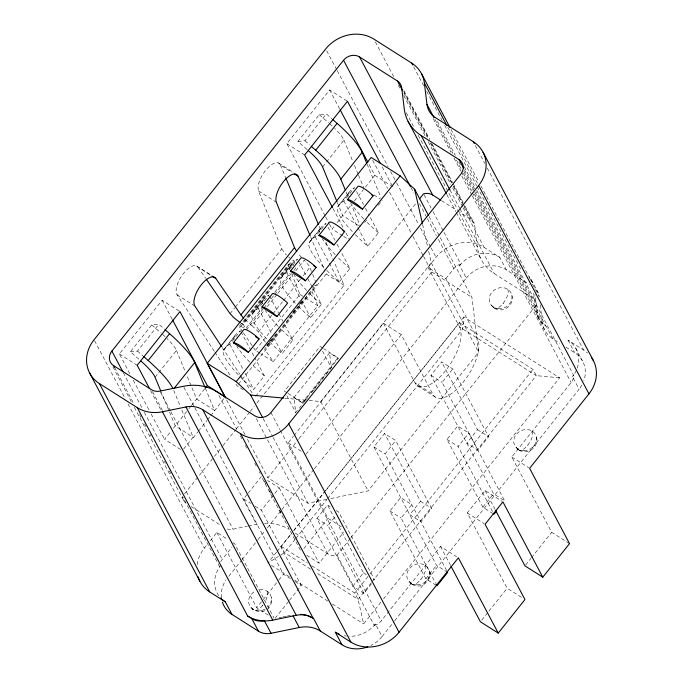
<?xml version="1.0" encoding="UTF-8"?>
<svg xmlns="http://www.w3.org/2000/svg" width="683" height="683" viewBox="0 0 683 683"><rect width="100%" height="100%" fill="white"/><g stroke="black" fill="none" stroke-linecap="round" stroke-linejoin="round"><path stroke-width="0.51" stroke-dasharray="3.42 2.56" d="M327.618 498.607L462.758 328.95L463.851 316.972L559.659 377.81L383.573 598.863M276.12 333.842L266.199 346.298L267.625 346.315L267.138 344.676L268.462 343.011M267.625 346.315L316.511 284.452M129.796 373.644L119.363 353.948L162.136 300.255L179.962 311.576M325.108 215.879L286.869 143.661L329.641 89.968L347.468 101.289M138.837 359.19L130.393 351.771L151.771 324.92L158.84 324.229L164.219 328.95M307.111 149.568L297.899 141.483L319.285 114.633L326.354 113.941L331.725 118.663M130.393 351.771L137.462 351.071L158.84 324.229M297.899 141.483L304.968 140.783L326.354 113.941M155.075 377.264L176.462 350.422A29.292 6.335 38.5 0 0 167.156 338.666M322.581 166.976L325.825 162.913M326.474 162.093L343.967 140.135A29.292 6.335 38.5 0 0 334.661 128.37M230.086 313.676L234.721 307.854M235.387 307.026L281.72 248.86L258.558 190.975A17.579 7.624 -57.6 0 1 266.088 169.777A17.579 7.624 -57.6 0 1 280.354 165.004L291.94 172.364M239.298 326.269L288.61 264.364M239.827 322.299A11.722 1.912 37 0 0 242.089 323.81L292.853 260.078L293.972 260.786L294.689 262.571M242.755 332.023L239.75 327.669L288.678 266.242A11.756 3.159 40.1 0 1 290.642 264.09L293.673 265.346M263.279 308.716L246.683 329.556L243.208 324.519L293.972 260.786M225.279 347.809L235.968 334.388M253.786 312.02L264.483 298.599M282.301 276.222L292.99 262.801M310.816 240.433L321.505 227.012M339.323 204.635L350.02 191.214M223.683 350.131L234.38 336.71A292.947 63.374 38.5 0 1 240.493 330.837L229.804 344.258A292.947 63.374 38.5 0 0 223.683 350.131A58.593 12.678 38.5 0 0 253.675 389.344L264.364 375.923L254.913 358.071M252.198 314.334L262.887 300.913A292.947 63.374 38.5 0 1 269.008 295.039L258.311 308.46A292.947 63.374 38.5 0 0 252.198 314.334A58.593 12.678 38.5 0 0 267.557 339.767M280.713 278.544L291.402 265.124A292.947 63.374 38.5 0 1 297.515 259.25L286.826 272.671A292.947 63.374 38.5 0 0 280.713 278.544A58.593 12.678 38.5 0 0 296.072 303.978M309.22 242.747L319.917 229.326A292.947 63.374 38.5 0 1 326.03 223.452L315.333 236.873A292.947 63.374 38.5 0 0 309.22 242.747A58.593 12.678 38.5 0 0 324.579 268.18M337.735 206.958L348.424 193.537A292.947 63.374 38.5 0 1 354.537 187.663L343.848 201.084A292.947 63.374 38.5 0 0 337.735 206.958A58.593 12.678 38.5 0 0 353.094 232.391M246.23 328.011L262.17 308.007M274.779 292.17L290.053 273.004M263.945 307.888L273.9 295.38M274.566 294.552L291.163 273.712M293.818 270.383L296.473 267.044L295.363 266.336M265.388 342.149L257.482 330.862L252.018 325.757L264.594 309.98M267.232 306.658L277.161 294.202M277.819 293.374L293.033 274.267M295.679 270.946L304.285 260.146L309.186 265.952L312.259 273.268M180.602 449.482L164.552 439.297L170.844 431.4M173.362 428.241L188.209 409.604M188.858 408.793L190.796 406.351M191.445 405.54L204.806 388.764M342.755 235.797L332.066 229.01L334.576 225.851M337.095 222.692L351.83 204.2M354.417 200.947L363.493 189.558M365.396 187.159L374.83 175.318L368.376 163.126M258.405 332.032L272.269 314.624M272.927 313.796L282.83 301.357M283.496 300.529L300.657 278.98M303.303 275.667L309.903 267.377M259.847 353.162L255.391 350.336L299.939 294.407L291.786 274.011M183.642 449.038L193.076 437.197L175.249 425.876L161.128 391.846M210.799 415.665L225.151 396.925M269.128 342.183L271.108 339.682M292.99 312.225L294.979 309.723M298.958 304.729L300.947 302.236M193.076 437.197L193.306 437.632L197.839 431.938M198.488 431.127L206.915 420.549M207.564 419.738L210.151 416.485M364.696 222.462L366.643 220.02M378.305 205.378L382.198 200.495M288.687 318.056L302.586 300.622M312.507 288.158L313.83 286.501M238.427 384.17L326.209 273.977L325.381 272.013M273.217 361.649L317.766 305.728L311.533 290.147L264.569 349.115L273.217 361.649L260.744 353.726M269.759 342.012A58.593 12.678 38.5 0 0 282.181 353.546L292.879 340.125L283.428 322.282M298.266 306.223A58.593 12.678 38.5 0 0 310.697 317.757L321.386 304.336L306.966 277.093M326.781 270.425A58.593 12.678 38.5 0 0 339.212 281.959L349.901 268.539L340.45 250.695M355.297 234.636A58.593 12.678 38.5 0 0 367.719 246.17L378.416 232.741L368.461 213.958M255.587 396.319L344.027 285.289L334.115 261.734M184.487 493.971L213.711 457.286M214.377 456.457L222.342 446.451M223.008 445.615L235.626 429.769M236.292 428.941L249.577 412.267M250.234 411.431L254.221 406.428M256.876 403.09L416.937 202.151M293.903 397.608L329.548 352.872L338.239 358.387L302.595 403.124L293.903 397.608L295.739 412.523L304.977 400.921M302.595 403.124L302.262 402.5L337.906 357.755L323.64 348.706M305.634 400.093L307.615 397.608M311.576 392.631L313.557 390.147M314.214 389.319L325.432 375.232M326.098 374.404L331.375 367.778L329.548 352.872M309.109 400.443L320.797 401.527L431.28 262.827L428.463 250.388M197.139 564.645A35.157 30.744 -27.9 0 1 204.371 548.116L207.658 543.992M210.279 540.697L216.844 532.45L227.541 539.246M290.582 578.732L283.445 574.207L243.575 498.897L247.536 493.92M248.194 493.092L261.393 476.521M341.363 526.764L328.002 518.277L288.124 442.968L293.425 436.317M294.083 435.489L383.462 323.281L401.288 334.602L432.851 394.219A36.617 15.888 -57.6 0 0 463.433 381.942A36.617 15.888 -57.6 0 0 477.4 338.29L445.837 278.673L428.01 267.352L436.027 257.286A35.157 30.744 -27.9 0 1 484.153 247.417L499.751 257.32L506.393 269.879L529.359 284.452M326.628 499.401L307.965 503.226L267.856 477.759L298.386 439.434M299.052 438.597L431.801 271.945L423.358 255.997M220.754 561.725A11.722 10.245 -27.9 0 1 222.197 559.428L232.041 547.066M289.541 600.255L301.271 585.527L261.401 510.218L279.219 487.841L267.634 480.482M305.95 454.289L401.288 334.602M445.837 278.673L453.853 268.607A11.722 10.245 -27.9 0 1 460.794 264.099L443.924 232.237M314.402 468.786L466.293 278.101L459.65 265.55L460.794 264.099M228.831 576.204L241.432 560.384M242.098 559.548L257.354 540.398M258.02 539.57L264.654 531.237M267.301 527.908L281.234 510.423M281.9 509.586L313.736 469.622M276.47 552.205L267.83 563.048L278.391 556.491M277.136 551.369L291.086 533.858M293.741 530.52L463.851 316.972M310.56 569.178L284.555 552.667L281.234 546.391L291.171 533.918M293.818 530.589L324.954 491.504M325.62 490.667L459.437 322.675L532.962 369.366L536.283 375.641L559.659 377.81M295.158 539.357L284.555 552.667L279.27 555.945M295.816 538.528L326.952 499.435M371.45 583.871L363.902 593.339L352.761 586.27L316.878 518.491L327.567 505.07L330.137 506.701M447.672 572.422L436.531 565.353L373.9 446.904L384.589 433.483L395.73 440.552L431.622 508.331L420.924 521.752L409.783 514.683L420.48 501.262L384.589 433.483M493.143 513.71L482.864 507.187L446.972 439.408L457.67 425.987L468.811 433.056L504.694 500.835L493.553 493.758L430.922 375.317L441.619 361.896L452.761 368.965L488.644 436.744L477.955 450.165L466.813 443.096L477.502 429.675L441.619 361.896M268.308 615.118L256.723 607.759L262.588 600.391M263.237 599.58L278.237 580.755M278.886 579.935L283.445 574.207M303.875 548.56L328.002 518.277M363.902 593.339L328.019 525.568L335.566 516.092M446.673 570.544L385.041 453.982L395.73 440.552M477.955 450.165L442.063 382.386L452.761 368.965M330.777 498.547L368.111 490.898L478.595 352.197L471.91 297.412L429.069 216.502M275.198 618.26L288.883 601.074M306.616 555.228L319.098 563.151L343.865 532.048M295.372 533.244L327.96 553.939A11.722 10.245 -27.9 0 0 337.06 555.151L350.345 538.469M351.011 537.641L536.394 304.908A11.722 10.245 -27.9 0 0 532.125 297.634L475.931 191.505M436.121 585.305L425.842 578.774L389.95 510.995L400.639 497.574L411.781 504.643L401.092 518.064L435.481 583.026M492.503 511.43L458.114 446.477L468.811 433.056M352.761 586.27L363.458 572.849L327.567 505.07M380.918 602.201L363.638 623.886L358.088 599.35L354.759 593.075L369.332 574.779M369.998 573.951L532.962 369.366M371.33 582.719L358.088 599.35L315.939 572.593M371.996 581.89L536.283 375.641L459.582 326.978L428.01 267.352M337.06 555.151L374.275 625.44L375.428 623.997L382.07 636.547A29.292 25.621 -27.9 0 1 370.946 645.469M394.663 620.745L579.107 389.199L572.456 376.64L573.609 375.198L536.394 304.908M374.275 625.44A11.722 10.245 -27.9 0 0 381.216 620.941L440.526 546.477L456.577 556.662M521.394 597.284L507.136 588.234L467.257 512.924L485.084 490.548L502.014 501.305M569.511 543.625L551.685 532.305L511.806 456.995L571.125 382.531A11.722 10.245 -27.9 0 0 573.609 375.198M425.842 578.774L436.531 565.353M482.864 507.187L493.553 493.758M382.07 636.547L393.997 621.581M481.711 620.147L488.225 611.968M488.883 611.148L507.136 588.234M525.603 565.037L530.819 558.498M531.476 557.678L551.685 532.305M267.224 609.458C270.758 606.555 272.568 601.612 271.262 597.155M316.22 285.306L314.496 285.665M264.961 610.841L259.881 611.883L254.076 610.278M227.191 528.958A11.722 10.245 -27.9 0 0 233.031 529.18L247.331 526.251M248.356 526.038L256.526 524.365A46.871 40.997 -27.9 0 1 260.095 523.759M279.023 617.739L282.147 617.091M283.197 616.877L286.331 616.237M287.372 616.023L290.506 615.383M503.636 303.218L502.893 303.226M528.164 445.12L527.421 445.12M284.674 398.18L308.05 400.349M243.899 327.831L241.005 326.406A11.756 1.912 37 0 0 239.75 327.669M494.646 308.264C503.098 313.753 514.982 304.755 511.832 295.141M519.174 450.165C528.002 455.894 540.074 445.948 536.138 436.189M412.259 584.392C421.087 590.121 433.15 580.174 429.223 570.416M441.491 200.623L456.466 210.133M457.345 210.688L470.561 219.081A11.722 10.245 -27.9 0 1 474.77 225.706L477.383 247.092A46.871 40.997 -27.9 0 0 494.244 273.584L532.125 297.634M374.83 175.318L392.657 186.638M373.942 194.971L380.183 198.932M286.869 143.661L304.695 154.981M577.212 368.137A29.292 25.621 -27.9 0 0 568 340.125L583.598 350.029A35.157 30.744 -27.9 0 1 587.517 353.017M278.613 163.032L293.767 172.654M474.386 193.938L542.345 322.308A29.292 25.621 -27.9 0 0 552.88 338.862L559.847 343.284M565.942 347.152L574.642 352.676A29.292 25.621 -27.9 0 1 583.854 380.696M431.801 271.945L471.91 297.412M358.797 225.774L342.755 215.589L337.513 202.945M343.651 236.369L348.108 239.195M258.558 190.975L276.384 202.296M326.209 273.977L344.027 285.289M430.922 375.317L442.063 382.386M299.939 294.407L304.396 297.233M305.292 297.805L317.766 305.728M383.462 323.281L415.025 382.898L432.851 394.219M417.586 385.793L435.404 397.113M477.502 429.675L488.644 436.744M511.806 456.995L528.744 467.744M196.653 265.943L211.798 275.565M214.36 351.335L177.025 294.723A17.579 7.624 -57.6 0 1 182.933 274.165A17.579 7.624 -57.6 0 1 197.933 267.087L211.303 275.573M322.752 348.134L320.079 346.443L284.435 391.18L287.108 392.879M446.972 439.408L458.114 446.477M242.089 323.81L243.208 324.519M177.025 294.723L194.851 306.044M373.9 446.904L385.041 453.982M288.004 393.442L302.262 402.5M467.257 512.924L484.196 523.673M420.48 501.262L431.622 508.331M243.344 389.788L237.103 385.827L234.773 382.292M288.124 442.968L302.381 452.026M389.95 510.995L401.092 518.064M214.453 410.346L196.636 399.026L186.946 375.701M119.363 353.948L137.189 365.268M336.138 510.508L338.708 512.139L374.6 579.918L372.022 578.288M316.878 518.491L328.019 525.568M363.458 572.849L366.882 575.026M243.575 498.897L250.704 503.422M255.16 506.257L261.401 510.218M281.234 546.391L307.239 562.903M311.721 565.746L354.759 593.075M191.172 506.547L221.121 525.56M271.407 565.328L289.319 576.7M294.689 580.106L327.823 601.142M332.297 603.985L363.638 623.886M295.039 581.557L301.271 585.527M232.886 542.635L234.67 543.77L274.045 618.141M493.98 307.828L491.256 305.19L493.98 307.828L492.281 306.257M518.508 449.721L515.785 447.092L518.508 449.721L516.809 448.15M411.593 583.948L408.861 581.318L411.593 583.948L409.894 582.377M253.41 609.834L250.687 607.204L253.41 609.834L251.711 608.263M252.018 325.757L244.907 319.413M319.285 114.633L328.489 122.727M304.968 140.783L309.57 144.83M151.771 324.92L160.983 333.014M137.462 351.071L142.832 355.792M197.933 267.087L205.677 278.305M243.361 332.894L252.983 346.844M253.589 347.715L255.391 350.336M222.265 347.613L239.767 374.147M240.348 375.035L252.599 393.613M214.94 352.215L230.692 376.102M475.274 145.445L484.759 163.357M487.252 168.069L583.598 350.029M575.743 348.202L582.386 360.752M568 340.125L574.642 352.676M450.951 129.343L478.885 182.105M480.875 185.878L531.254 281.046M532.569 284.085L539.211 296.635A17.579 15.376 -27.9 0 0 534.541 287.919M447.817 127.294L477.767 183.864M413.71 66.891L423.691 85.742M426.687 91.402L442.166 120.626M444.659 125.339L476.606 185.682M477.101 186.621L521.53 270.528M464.286 166.883L474.77 186.681M476.76 190.455L535.156 300.759M464.491 169.905L475.428 190.566M552.88 338.862L546.238 326.312L541.79 322.666A29.292 25.621 -27.9 0 1 535.703 309.749L533.696 293.323M437.393 121.395L455.365 155.331M458.856 161.931L460.359 164.757M463.851 171.356L474.335 191.155M474.83 192.102L545.717 325.979L541.79 322.666A23.435 20.499 -27.9 0 1 537.29 312.729L535.045 294.399M434.951 119.465L452.923 153.402M456.423 160.001L461.409 169.427M463.407 173.2L472.397 190.173M433.159 118.629L451.062 152.454M454.05 158.089L461.016 171.245M461.512 172.184L471.962 191.914M472.457 192.854L539.621 319.687M461.802 176.06L471.782 194.92M472.286 195.859L571.125 382.531M403.943 90.677L429.803 139.52M432.288 144.215L452.675 182.72M453.17 183.659L463.117 202.45M465.106 206.206L474.062 223.11M403.662 91.394L428.523 138.359M431.007 143.054L451.898 182.498M453.888 186.254L462.835 203.158M463.339 204.097L474.77 225.706M403.918 93.221L427.293 137.368M430.281 143.003L452.658 185.264M453.153 186.211L463.595 205.933M464.09 206.872L470.561 219.081M375.334 41.894L393.801 76.778M398.291 85.264L399.794 88.09M403.781 95.629L425.253 136.173M428.241 141.825L450.703 184.256M452.701 188.021L462.69 206.881M463.185 207.82L484.153 247.417M449.986 189.994L459.437 207.837M459.932 208.776L494.244 273.584M406.274 112.789L413.736 126.876M418.209 135.328L457.49 209.527M459.48 213.284L477.383 247.092M446.853 194.604L455.809 211.508M456.304 212.447L481.165 259.403M424.075 194.749L431.024 207.871M433.013 211.619L443.429 231.298M410.927 187.526L413.924 193.187M419.413 203.551L426.901 217.698M427.396 218.637L436.386 235.609M438.384 239.383L453.853 268.607M326.713 50.815L336.693 69.675M337.197 70.614L388.106 166.78M390.608 171.493L396.097 181.866M396.592 182.805L418.559 224.289M420.557 228.062L430.538 246.913M431.041 247.861L436.027 257.286M382.224 166.942L391.666 184.76M431.28 262.827L478.595 352.197M459.437 322.675L462.758 328.95M372.679 160.292L387.585 188.44M389.575 192.196L412.43 235.353M412.925 236.292L422.862 255.058M329.641 89.968L339.571 108.725M356.526 191.419L363.493 204.567M365.482 208.324L367.966 213.019M343.848 201.084L367.719 246.17M485.084 490.548L495.047 509.381M333.005 208.443L343.933 229.07M345.914 232.826L349.892 240.331M325.603 216.818L329.086 223.384M329.582 224.323L332.066 229.01M328.019 227.208L334.977 240.356M336.967 244.121L339.955 249.756M315.333 236.873L328.762 262.238M329.266 263.177L339.212 281.959M298.514 261.128L306.471 276.154M440.526 546.477L450.498 565.302M337.906 357.755L338.239 358.387M286.826 272.671L300.751 298.966M301.246 299.905L310.697 317.757M322.53 351.079L331.375 367.778M269.503 295.978L278.451 312.891M278.954 313.83L282.933 321.343M320.797 401.527L368.111 490.898M258.311 308.46L271.74 333.825M273.729 337.581L282.181 353.546M286.894 395.824L295.739 412.523M240.988 331.776L254.417 357.132M270.903 412.583L279.885 429.556M280.38 430.495L381.216 620.941M229.804 344.258L243.225 369.614M245.214 373.379L253.675 389.344M263.134 418.559L272.594 436.428M273.098 437.376L307.965 503.226M256.347 418.688L327.96 553.939M279.219 487.841L319.098 563.151M226.619 399.888L245.001 434.601M247.485 439.297L267.856 477.759M218.97 395.577L236.873 429.394M240.356 435.967L241.842 438.785M245.325 445.359L246.819 448.176M254.776 463.202L256.27 466.019M259.25 471.654L260.249 473.532M264.227 481.045L265.713 483.863M269.196 490.437L270.69 493.254M279.637 510.167L281.131 512.984M262.392 478.407L301.271 551.83M162.136 300.255L172.065 319.012M183.915 387.235L194.365 406.966M194.86 407.905L256.526 524.365M160.428 392.051L170.374 410.842M170.87 411.781L233.031 529.18M152.531 391.615L162.477 410.398M150.602 390.591L161.026 410.287M216.844 532.45L256.723 607.759M133.27 380.209L149.159 410.218M151.148 413.975L164.552 439.297M123.358 372.756L141.825 407.64M144.326 412.353L222.197 559.428M114.659 367.565L133.552 403.252M139.52 414.521L141.014 417.339M144.497 423.912L145.983 426.73M149.961 434.243L150.96 436.121M164.39 461.486L165.38 463.364M169.358 470.877L170.852 473.695M219.713 566.762L182.498 496.473A11.722 10.245 -27.9 0 0 185.58 502.867M112.891 366.848L131.349 401.706M134.338 407.358L183.727 500.63M94.553 340.697L124.998 398.206M127.994 403.866L204.371 548.116M531.306 279.782L538.144 292.742M537.7 316.716L544.488 329.548M281.72 248.86L284.623 253.086A11.722 3.15 40.1 0 0 286.45 254.981M319.243 226.389L320.899 230.316M325.859 242.098L333.705 260.752M280.354 165.004L285.315 176.786M310.509 236.668L324.963 271.031M367.087 164.091L380.969 197.549M343.967 140.135L352.846 161.521M354.46 165.406L358.088 174.156M358.49 175.13L363.732 187.765M346.11 191.923L348.151 196.841M350.601 202.749L360.402 226.363M205.293 388.157L214.693 410.79M176.462 350.422L185.332 371.808M173.704 390.403L180.235 406.146M181.874 410.082L193.306 437.632M312.652 274.25L315.802 282.113M288.678 266.242L290.232 270.126M420.754 579.03L420.993 579.662M262.571 604.916L262.81 605.548M422.598 224.468L427.524 246.239M540.219 304.849L542.345 322.308M259.591 589.745A11.722 10.245 -27.9 0 1 270.562 595.072A11.722 10.245 -27.9 0 1 267.847 607.085M265.183 609.074A11.722 10.245 -27.9 0 1 249.85 606A11.722 10.245 -27.9 0 1 254.887 591.35M267.164 591.265A11.722 5.08 -57.6 0 1 264.765 602.218M262.699 605.232A11.722 5.08 -57.6 0 1 252.906 609.159M532.262 431.152A11.722 5.08 -57.6 0 1 527.797 445.12A11.722 5.08 -57.6 0 1 518.004 449.047M264.364 375.923A58.593 12.678 38.5 0 1 251.942 364.389M249.739 362.144A58.593 12.678 38.5 0 1 236.916 346.29M234.03 339.383A58.593 12.678 38.5 0 1 234.38 336.71M292.879 340.125A58.593 12.678 38.5 0 1 280.448 328.591M278.254 326.346A58.593 12.678 38.5 0 1 265.422 310.5M262.537 303.585A58.593 12.678 38.5 0 1 262.887 300.913M321.386 304.336A58.593 12.678 38.5 0 1 308.964 292.802M306.761 290.548A58.593 12.678 38.5 0 1 293.938 274.703M291.052 267.796A58.593 12.678 38.5 0 1 291.402 265.124M349.901 268.539A58.593 12.678 38.5 0 1 337.47 257.004M335.276 254.759A58.593 12.678 38.5 0 1 322.444 238.905M319.559 231.998A58.593 12.678 38.5 0 1 319.917 229.326M378.416 232.741A58.593 12.678 38.5 0 1 365.986 221.215M363.783 218.961A58.593 12.678 38.5 0 1 352.044 204.823M348.074 196.209A58.593 12.678 38.5 0 1 348.424 193.537M218.773 595.653A29.292 25.621 -27.9 0 1 220.857 565.319M221.429 597.83A29.292 25.621 -27.9 0 1 226.039 579.876M289.968 258.037A11.722 3.15 40.1 0 1 288.678 256.996M301.707 257.568A23.145 6.224 40.1 0 1 298.326 253.692M162.52 334.363A29.292 6.335 38.5 0 1 165.892 337.445M330.026 124.075A29.292 6.335 38.5 0 1 332.083 125.928M459.582 326.978A36.617 15.888 -57.6 0 1 445.606 370.63A36.617 15.888 -57.6 0 1 415.025 382.898M264.577 523.374A46.871 40.997 -27.9 0 1 289.379 529.453M529.82 278.809A35.157 30.744 -27.9 0 1 532.467 283.402A17.579 15.376 -27.9 0 0 529.188 276.632M576.315 370.374A29.292 25.621 -27.9 0 1 572.456 376.64M581.856 385.092A29.292 25.621 -27.9 0 1 579.107 389.199M466.293 278.101A29.292 25.621 -27.9 0 1 506.393 269.879M459.65 265.55A29.292 25.621 -27.9 0 1 499.751 257.32M375.428 623.997A29.292 25.621 -27.9 0 1 348.851 636.3M346.409 636.104A29.292 25.621 -27.9 0 1 344.019 635.711M425.347 565.379A11.722 5.08 -57.6 0 1 420.873 579.346A11.722 5.08 -57.6 0 1 411.089 583.273M507.734 289.25A11.722 5.08 -57.6 0 1 503.269 303.226A11.722 5.08 -57.6 0 1 493.476 307.154M524.015 450.686A11.722 10.245 -27.9 0 0 535.532 434.695A11.722 10.245 -27.9 0 0 515.861 434.917A11.722 10.245 -27.9 0 0 524.015 450.686M417.091 584.913A11.722 10.245 -27.9 0 0 428.617 568.922A11.722 10.245 -27.9 0 0 408.938 569.144A11.722 10.245 -27.9 0 0 417.091 584.913M498.351 308.75A11.722 10.245 -27.9 0 0 511.422 293.733A11.722 10.245 -27.9 0 0 492.042 292.119A11.722 10.245 -27.9 0 0 498.351 308.75"/><path stroke-width="1.02" d="M114.659 367.565L113.66 365.687A11.722 10.245 -27.9 0 1 111.875 351.079L343.54 60.249A11.722 10.245 -27.9 0 1 359.574 56.962L397.455 81.012A11.722 10.245 -27.9 0 1 401.672 87.637L404.285 109.032A46.871 40.997 -27.9 0 0 421.138 135.516L449.986 189.994M172.611 387.935A52.728 11.406 38.5 0 0 148.202 360.513L169.589 333.671L164.987 329.624M345.291 189.951L340.8 179.125A52.728 11.406 38.5 0 0 315.717 150.226L337.095 123.384L332.493 119.337M173.943 388.601L194.681 362.571A52.728 11.406 38.5 0 0 169.589 333.671M340.8 179.125L362.186 152.283A52.728 11.406 38.5 0 0 337.095 123.384M243.754 318.235A23.188 3.782 37 0 1 240.92 314.854L294.51 247.588L276.384 202.296A17.579 7.624 -57.6 0 1 283.915 181.089A17.579 7.624 -57.6 0 1 298.181 176.325L318.423 224.425M225.629 398.01L207.248 363.296L371.193 157.483L400.161 175.873L414.624 189.225L428.565 215.563M233.355 342.815L244.044 329.394A12.072 2.612 38.5 0 1 259.113 338.956L248.416 352.377L233.355 342.815A12.072 2.612 38.5 0 1 248.416 352.377M261.871 307.026L272.56 293.596A12.072 2.612 38.5 0 1 287.62 303.167L276.931 316.588L261.871 307.026A12.072 2.612 38.5 0 1 276.931 316.588M290.377 271.228L301.075 257.807A12.072 2.612 38.5 0 1 316.135 267.369L305.446 280.79L290.377 271.228A12.072 2.612 38.5 0 1 305.446 280.79M318.893 235.439L329.582 222.009A12.072 2.612 38.5 0 1 344.65 231.58L333.953 245.001L318.893 235.439A12.072 2.612 38.5 0 1 333.953 245.001M347.408 199.641L358.097 186.22A12.072 2.612 38.5 0 1 373.157 195.782L362.468 209.203L347.408 199.641A12.072 2.612 38.5 0 1 362.468 209.203M205.438 387.978L207.325 385.605L172.56 319.951M207.248 363.296L236.216 381.686L400.161 175.873M419.601 198.813L423.58 193.81A11.722 10.245 -27.9 0 1 432.68 195.031L440.612 200.059M99.402 383.581L137.283 407.631A35.157 30.744 -27.9 0 0 162.452 411.772L185.947 406.957A23.435 20.499 -27.9 0 1 202.723 409.715L240.604 433.773A35.157 30.744 -27.9 0 0 288.721 423.904L478.629 185.494A35.157 30.744 -27.9 0 0 473.276 141.671L435.395 117.621A23.435 20.499 -27.9 0 1 426.969 104.379L424.356 82.984A35.157 30.744 -27.9 0 0 411.712 63.118L373.832 39.068A35.157 30.744 -27.9 0 0 325.714 48.928L94.049 339.758A35.157 30.744 -27.9 0 0 99.402 383.581L209.724 591.939L225.322 601.843L231.964 614.393L258.464 631.212A17.579 15.376 -27.9 0 0 271.049 633.286L299.239 627.506A29.292 25.621 -27.9 0 1 320.207 630.955L341.97 644.769A29.292 25.621 -27.9 0 0 367.821 646.827M341.97 644.769L335.327 632.219L350.925 642.122A35.157 30.744 -27.9 0 0 399.043 632.262L458.353 557.798L498.231 633.107L524.962 599.546L485.084 524.237L502.901 501.868L542.78 577.178L569.511 543.625L529.632 468.316L588.951 393.852A35.157 30.744 -27.9 0 0 591.29 357.235M447.672 572.422L436.975 585.843L435.985 583.965M494.005 514.256L496.515 511.097M137.283 407.631L247.605 615.989A35.149 30.744 -27.9 0 0 272.773 620.13L296.26 615.315A23.435 20.499 -27.9 0 1 308.246 615.844L313.565 618.405L320.207 630.955M236.216 381.686L250.678 395.039L283.616 398.087M421.138 135.516L459.019 159.574L463.492 168.027M371.39 194.655L373.157 195.782M294.612 174.063L298.181 176.325M342.875 230.453L344.65 231.58M313.48 265.678L316.135 267.369M212.191 276.145L215.76 278.408L240.92 314.854M255.57 336.71L259.113 338.956M542.78 577.178L524.954 565.857L495.551 510.321M207.325 385.605L225.151 396.925L179.962 311.576L137.189 365.268L149.603 388.712M113.66 365.687L151.541 389.737A11.722 10.245 -27.9 0 0 159.933 391.111L183.42 386.296A46.871 40.997 -27.9 0 1 216.981 391.82L254.861 415.87A11.722 10.245 -27.9 0 0 270.903 412.583L460.803 174.182A11.722 10.245 -27.9 0 0 459.019 159.574M498.231 633.107L480.405 621.786L450.993 566.25M247.605 615.989L251.814 618.661A17.579 15.367 -27.9 0 0 264.398 620.736L271.049 633.286M311.106 146.179L315.717 150.226M143.601 356.466L148.202 360.513M206.275 279.168L230.086 313.676L233.484 317.279A11.722 1.912 37 0 0 239.827 322.299M296.721 251.481L294.51 247.588M221.685 346.733L194.851 306.044A17.579 7.624 -57.6 0 1 200.759 285.485A17.579 7.624 -57.6 0 1 215.76 278.408M483.086 152.309L593.399 360.667M473.276 141.671L474.275 143.558M421.522 73.747L449.952 127.456M424.356 82.984L446.819 125.407M478.629 185.494L588.951 393.852M411.712 63.118L412.711 65.005M426.969 104.379L433.953 117.578M397.455 81.012L402.432 90.404M408.067 121.343L446.358 193.665M359.574 56.962L432.68 195.031M343.54 60.249L410.423 186.587M380.243 163.186L347.468 101.289L304.695 154.981L332.51 207.504M340.066 109.664L367.881 162.187M288.721 423.904L399.043 632.262M250.678 395.039L262.631 417.612M240.604 433.773L350.925 642.122M202.723 409.715L313.045 618.072L308.246 615.844A29.292 25.621 -27.9 0 0 305.779 615.118M185.947 406.957L296.26 615.315M293.067 615.853L299.239 627.506M162.452 411.772L272.773 620.13M111.875 351.079L122.863 371.817M251.814 618.661L258.464 631.212M89.601 372.944L199.914 581.301M285.725 177.768L310.099 235.686M362.186 152.283L366.677 163.109M337.103 201.98L322.581 166.976A29.292 6.335 38.5 0 0 308.648 150.917M194.681 362.571L204.891 387.176M160.727 390.881L155.075 377.264A29.292 6.335 38.5 0 0 141.133 361.213M414.624 189.225L422.367 223.435M225.322 601.843A29.292 25.621 -27.9 0 1 222.282 599.554M221.727 599.042A29.292 25.621 -27.9 0 1 220.66 597.975M231.964 614.393A29.292 25.621 -27.9 0 1 222.41 602.227M300.614 614.359A29.292 25.621 -27.9 0 1 304.942 614.931M339.468 634.336A29.292 25.621 -27.9 0 1 335.327 632.219M209.724 591.939A35.157 30.744 -27.9 0 1 198.096 576.828"/></g></svg>
